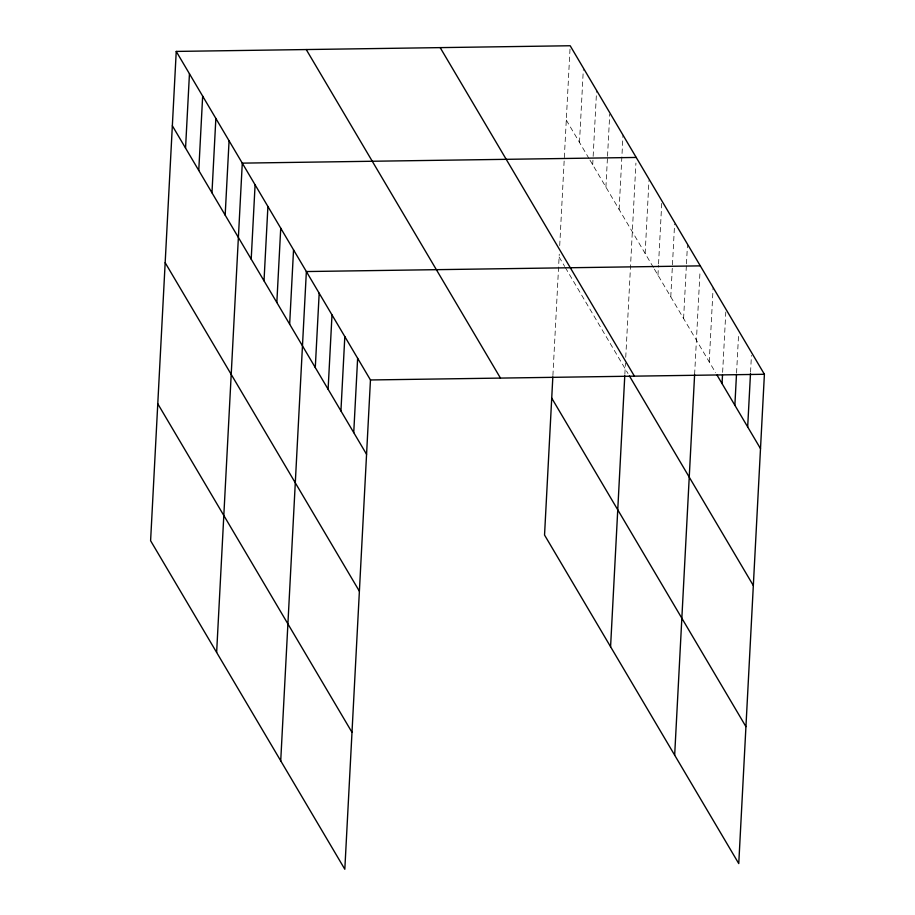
<?xml version="1.0" encoding="UTF-8"?>
<svg xmlns="http://www.w3.org/2000/svg" width="915" height="915" viewBox="0 0 915 915"><rect width="100%" height="100%" fill="white"/><g stroke="black" fill="none" stroke-linecap="round" stroke-linejoin="round"><path stroke-width="0.69" stroke-dasharray="4.58 3.43" d="M552.9 375.539L559.259 254.176M559.717 245.609L570.182 45.75M579.492 142.431L583.324 69.494M592.703 164.769L593.069 157.757M593.149 156.362L596.603 90.436M605.913 187.118L607.457 157.655M607.526 156.259L609.733 114.169M619.112 209.455L623.012 135.111M624.854 374.372L625.448 363.026M625.746 357.319L635.925 163.064M645.144 253.478L648.964 180.541M657.954 275.163L658.468 265.339M658.548 263.943L661.785 202.215M670.775 296.849L674.595 223.9M683.596 318.523L686.387 265.224M686.467 263.817L687.497 244.179M694.622 374.441L700.021 271.481M709.228 361.894L713.128 287.55M722.633 372.359L725.801 312.038M736.564 373L738.622 333.723M750.552 372.233L751.432 355.409M566.293 120.094L589.226 158.89M589.923 160.068L653.687 267.935M654.397 269.136L715.644 372.737M559.111 257.024L564.669 266.437M565.367 267.603L627.999 373.549"/><path stroke-width="1.37" d="M176.24 51.423L150.598 540.719L344.818 869.25L370.461 379.965L176.24 51.423L570.182 45.75L764.402 374.281L738.76 863.577L544.539 535.035L552.832 376.946M185.551 148.104L189.451 73.772M198.761 170.453L202.661 96.109M211.971 192.791L215.86 118.447M225.17 215.128L229.07 140.784M216.638 652.418L242.281 163.133L636.222 157.449M251.202 259.151L255.091 184.807M264.012 280.836L267.912 206.493M276.833 302.522L280.733 228.178M289.655 324.207L293.543 249.864M280.722 760.834L306.365 271.549L700.307 265.865M315.286 367.567L319.186 293.223M328.108 389.252L331.996 314.909M340.929 410.938L344.818 336.594M353.739 432.623L357.639 358.28M610.58 646.745L624.773 375.779M674.664 755.161L694.622 374.441M722.049 383.579L722.495 375.161M734.871 405.265L736.483 374.407M747.681 426.939L750.483 373.64M370.461 379.965L764.402 374.281M717.063 375.15L760.502 448.625M440.184 47.626L634.404 376.156M629.417 375.951L753.331 585.554M551.722 398.105L745.931 726.636M306.239 49.547L500.459 378.089M172.352 125.767L366.56 454.298M165.169 262.697L359.389 591.239M157.78 403.778L351.989 732.32"/></g></svg>
